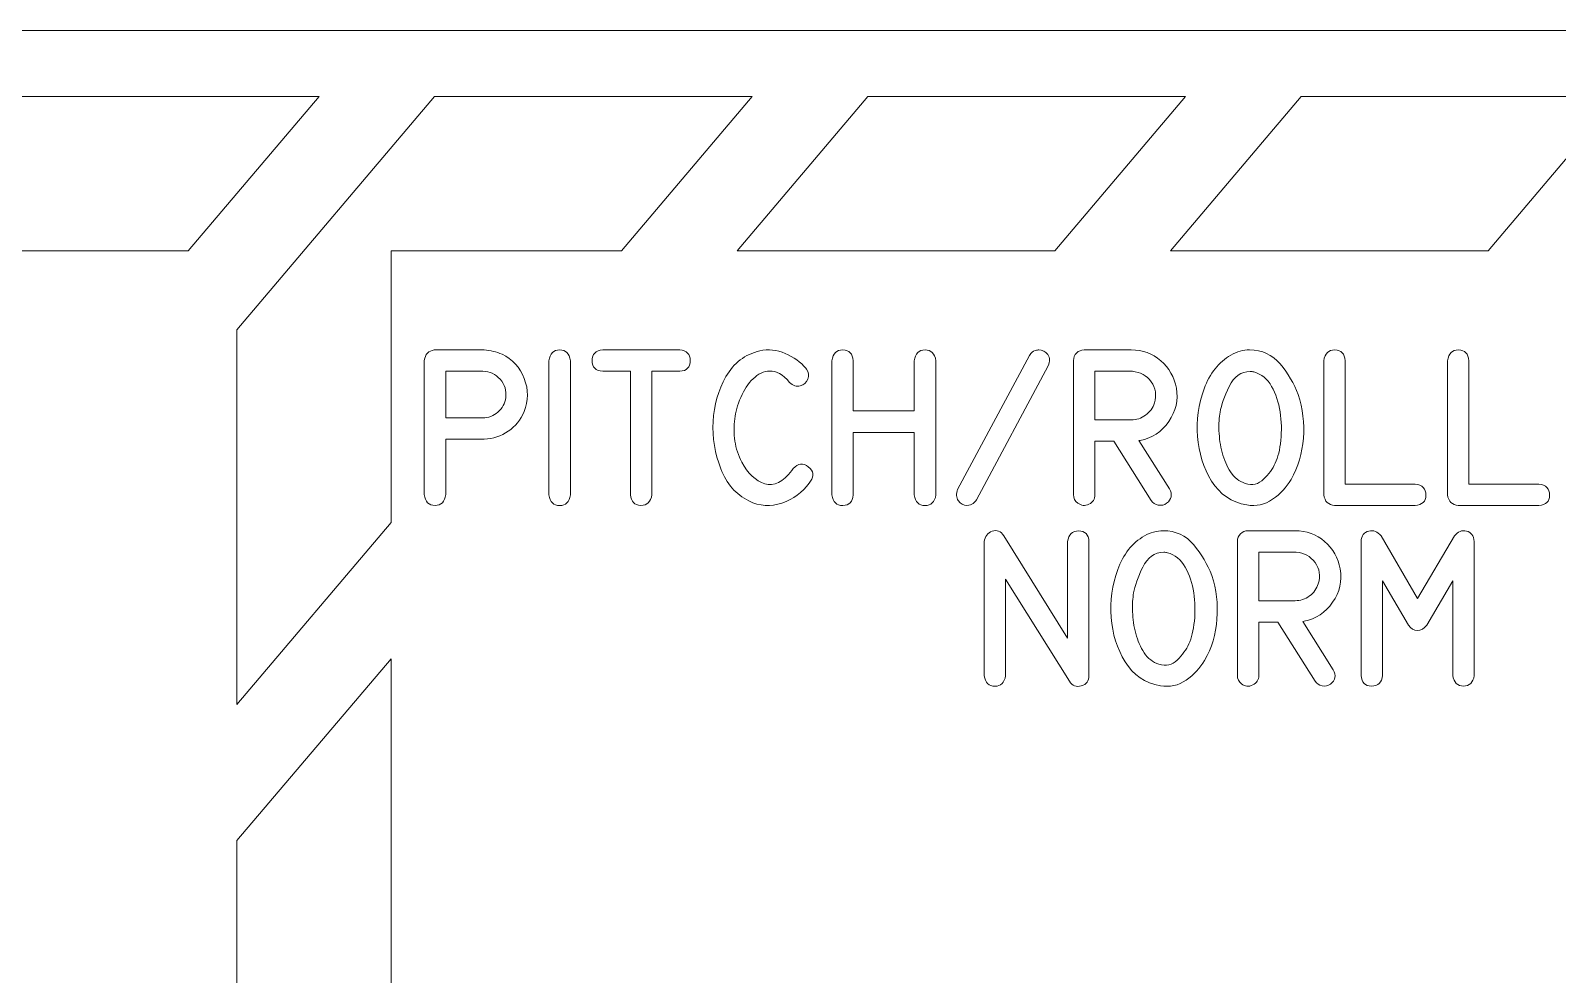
# Model space of a CAD drawing. Header units: millimetres. Extents: x -247 to 282, y -81 to 81.
# Drawn here: x -209.39 to -174.74, y 58.74 to 80.16 of the extents above; entities that cross this region are included whole.
import ezdxf

# ---------------------------------------------------------------- set-up
doc = ezdxf.new("R2010")
doc.units = ezdxf.units.MM
doc.header["$MEASUREMENT"] = 0
for name, color, linetype in [('Engrave', 7, 'Continuous'), ('Indicators', 7, 'Continuous'), ('Markings', 7, 'Continuous')]:
    doc.layers.add(name, color=color, linetype=linetype)

msp = doc.modelspace()

# ---------------------------------------------------------------- linework, layer by layer
at = {"layer": 'Engrave', "color": 240, "lineweight": 9}
for points, knots in [([(-199.132, 72.9144), (-199.132, 72.9144), (-199.0991, 72.9144), (-199.0991, 72.9144), (-199.0991, 72.9144), (-198.9521, 72.9038), (-198.8169, 72.8709), (-198.6929, 72.8144), (-198.6929, 72.8144), (-198.4553, 72.7033), (-198.2872, 72.5199), (-198.1884, 72.2647), (-198.1884, 72.2647), (-198.0896, 72.0101), (-198.0908, 71.7614), (-198.1913, 71.5192), (-198.1913, 71.5192), (-198.2731, 71.3275), (-198.3936, 71.177), (-198.5535, 71.0688), (-198.5535, 71.0688), (-198.7128, 70.9601), (-198.8951, 70.8995), (-199.0991, 70.8871), (-199.0991, 70.8871), (-199.0991, 70.8871), (-199.132, 70.8854), (-199.132, 70.8854), (-199.132, 70.8854), (-199.132, 70.8854), (-199.9693, 70.8854), (-199.9693, 70.8854), (-199.9693, 70.8854), (-199.9693, 70.8854), (-199.9693, 69.6295), (-199.9693, 69.6295), (-199.9693, 69.6295), (-199.9899, 69.4678), (-200.0716, 69.3867), (-200.2139, 69.3867), (-200.2139, 69.3867), (-200.3562, 69.3867), (-200.4373, 69.4678), (-200.4567, 69.6295), (-200.4567, 69.6295), (-200.4567, 69.6295), (-200.4567, 72.6733), (-200.4567, 72.6733), (-200.4567, 72.6733), (-200.4396, 72.8156), (-200.3638, 72.8962), (-200.2292, 72.9144), (-200.2292, 72.9144), (-200.2292, 72.9144), (-200.2139, 72.9144), (-200.2139, 72.9144), (-200.2139, 72.9144), (-200.2139, 72.9144), (-199.132, 72.9144), (-199.132, 72.9144)], [0, 0, 0, 0, 0.0625, 0.0625, 0.0625, 0.0625, 0.125, 0.125, 0.125, 0.125, 0.1875, 0.1875, 0.1875, 0.1875, 0.25, 0.25, 0.25, 0.25, 0.3125, 0.3125, 0.3125, 0.3125, 0.375, 0.375, 0.375, 0.375, 0.4375, 0.4375, 0.4375, 0.4375, 0.5, 0.5, 0.5, 0.5, 0.5625, 0.5625, 0.5625, 0.5625, 0.625, 0.625, 0.625, 0.625, 0.6875, 0.6875, 0.6875, 0.6875, 0.75, 0.75, 0.75, 0.75, 0.8125, 0.8125, 0.8125, 0.8125, 0.875, 0.875, 0.875, 0.875, 1, 1, 1, 1]), ([(-197.1377, 69.6242), (-197.163, 69.4625), (-197.2447, 69.382), (-197.3829, 69.3826), (-197.3829, 69.3826), (-197.5217, 69.3832), (-197.6028, 69.4637), (-197.6269, 69.6242), (-197.6269, 69.6242), (-197.6269, 69.6242), (-197.6269, 72.6698), (-197.6269, 72.6698), (-197.6269, 72.6698), (-197.6028, 72.8315), (-197.5217, 72.9132), (-197.3829, 72.9138), (-197.3829, 72.9138), (-197.2447, 72.9144), (-197.163, 72.8327), (-197.1377, 72.6698), (-197.1377, 72.6698), (-197.1377, 72.6698), (-197.1377, 69.6242), (-197.1377, 69.6242)], [0, 0, 0, 0, 0.1428571, 0.1428571, 0.1428571, 0.1428571, 0.2857143, 0.2857143, 0.2857143, 0.2857143, 0.4285714, 0.4285714, 0.4285714, 0.4285714, 0.5714286, 0.5714286, 0.5714286, 0.5714286, 0.7142857, 0.7142857, 0.7142857, 0.7142857, 1, 1, 1, 1]), ([(-195.7755, 69.6278), (-195.7755, 69.6278), (-195.7755, 72.4288), (-195.7755, 72.4288), (-195.7755, 72.4288), (-195.7755, 72.4288), (-196.4075, 72.4288), (-196.4075, 72.4288), (-196.4075, 72.4288), (-196.5681, 72.4411), (-196.6486, 72.5222), (-196.648, 72.6704), (-196.648, 72.6704), (-196.6474, 72.8192), (-196.5669, 72.9009), (-196.4075, 72.9144), (-196.4075, 72.9144), (-196.4075, 72.9144), (-194.659, 72.9144), (-194.659, 72.9144), (-194.659, 72.9144), (-194.5008, 72.9021), (-194.4209, 72.8203), (-194.4203, 72.6704), (-194.4203, 72.6704), (-194.4197, 72.5211), (-194.4996, 72.4399), (-194.659, 72.4288), (-194.659, 72.4288), (-194.659, 72.4288), (-195.2893, 72.4288), (-195.2893, 72.4288), (-195.2893, 72.4288), (-195.2893, 72.4288), (-195.2893, 69.6278), (-195.2893, 69.6278), (-195.2893, 69.6278), (-195.3157, 69.4649), (-195.4004, 69.3843), (-195.5438, 69.3867), (-195.5438, 69.3867), (-195.6867, 69.3891), (-195.7637, 69.4696), (-195.7755, 69.6278)], [0, 0, 0, 0, 0.0833333, 0.0833333, 0.0833333, 0.0833333, 0.1666667, 0.1666667, 0.1666667, 0.1666667, 0.25, 0.25, 0.25, 0.25, 0.3333333, 0.3333333, 0.3333333, 0.3333333, 0.4166667, 0.4166667, 0.4166667, 0.4166667, 0.5, 0.5, 0.5, 0.5, 0.5833333, 0.5833333, 0.5833333, 0.5833333, 0.6666667, 0.6666667, 0.6666667, 0.6666667, 0.75, 0.75, 0.75, 0.75, 0.8333333, 0.8333333, 0.8333333, 0.8333333, 1, 1, 1, 1]), ([(-191.6881, 69.9382), (-191.6881, 69.9382), (-191.7034, 69.9153), (-191.7034, 69.9153), (-191.7034, 69.9153), (-191.7069, 69.9112), (-191.7098, 69.907), (-191.7122, 69.9035), (-191.7122, 69.9035), (-191.7139, 69.9), (-191.7163, 69.8965), (-191.7186, 69.8929), (-191.7186, 69.8929), (-191.8762, 69.6807), (-192.0826, 69.5296), (-192.3383, 69.439), (-192.3383, 69.439), (-192.5935, 69.3491), (-192.8452, 69.3655), (-193.0933, 69.4884), (-193.0933, 69.4884), (-193.3814, 69.6319), (-193.593, 69.8753), (-193.7283, 70.2186), (-193.7283, 70.2186), (-193.8629, 70.562), (-193.9211, 70.9189), (-193.9023, 71.2893), (-193.9023, 71.2893), (-193.8829, 71.6597), (-193.7853, 71.9995), (-193.6095, 72.31), (-193.6095, 72.31), (-193.4331, 72.6198), (-193.1773, 72.8139), (-192.8416, 72.8921), (-192.8416, 72.8921), (-192.6488, 72.9367), (-192.4565, 72.9179), (-192.2648, 72.8362), (-192.2648, 72.8362), (-192.0732, 72.7539), (-191.9156, 72.6387), (-191.7927, 72.4905), (-191.7927, 72.4905), (-191.7915, 72.4905), (-191.7886, 72.487), (-191.7845, 72.4787), (-191.7845, 72.4787), (-191.7316, 72.4099), (-191.7204, 72.3341), (-191.7516, 72.2524), (-191.7516, 72.2524), (-191.7827, 72.1701), (-191.8392, 72.1189), (-191.9221, 72.0977), (-191.9221, 72.0977), (-192.0103, 72.0748), (-192.092, 72.1013), (-192.1667, 72.1771), (-192.1667, 72.1771), (-192.3207, 72.3564), (-192.4689, 72.4423), (-192.6111, 72.4358), (-192.6111, 72.4358), (-192.7534, 72.4288), (-192.881, 72.37), (-192.9933, 72.26), (-192.9933, 72.26), (-193.1062, 72.1495), (-193.1997, 72.0084), (-193.2744, 71.8361), (-193.2744, 71.8361), (-193.349, 71.6638), (-193.3949, 71.5027), (-193.4119, 71.3522), (-193.4119, 71.3522), (-193.4325, 71.1847), (-193.4307, 71.0159), (-193.4061, 70.8466), (-193.4061, 70.8466), (-193.3814, 70.6773), (-193.3296, 70.5179), (-193.2502, 70.3686), (-193.2502, 70.3686), (-193.1121, 70.1069), (-192.9386, 69.9429), (-192.7293, 69.8771), (-192.7293, 69.8771), (-192.5194, 69.8106), (-192.3148, 69.9112), (-192.1149, 70.1775), (-192.1149, 70.1775), (-192.1055, 70.1887), (-192.0949, 70.204), (-192.082, 70.2222), (-192.082, 70.2222), (-191.9744, 70.3415), (-191.8603, 70.3539), (-191.7404, 70.2592), (-191.7404, 70.2592), (-191.6205, 70.1646), (-191.6028, 70.0576), (-191.6881, 69.9382)], [0, 0, 0, 0, 0.037037, 0.037037, 0.037037, 0.037037, 0.0740741, 0.0740741, 0.0740741, 0.0740741, 0.1111111, 0.1111111, 0.1111111, 0.1111111, 0.1481481, 0.1481481, 0.1481481, 0.1481481, 0.1851852, 0.1851852, 0.1851852, 0.1851852, 0.2222222, 0.2222222, 0.2222222, 0.2222222, 0.2592593, 0.2592593, 0.2592593, 0.2592593, 0.2962963, 0.2962963, 0.2962963, 0.2962963, 0.3333333, 0.3333333, 0.3333333, 0.3333333, 0.3703704, 0.3703704, 0.3703704, 0.3703704, 0.4074074, 0.4074074, 0.4074074, 0.4074074, 0.4444444, 0.4444444, 0.4444444, 0.4444444, 0.4814815, 0.4814815, 0.4814815, 0.4814815, 0.5185185, 0.5185185, 0.5185185, 0.5185185, 0.5555556, 0.5555556, 0.5555556, 0.5555556, 0.5925926, 0.5925926, 0.5925926, 0.5925926, 0.6296296, 0.6296296, 0.6296296, 0.6296296, 0.6666667, 0.6666667, 0.6666667, 0.6666667, 0.7037037, 0.7037037, 0.7037037, 0.7037037, 0.7407407, 0.7407407, 0.7407407, 0.7407407, 0.7777778, 0.7777778, 0.7777778, 0.7777778, 0.8148148, 0.8148148, 0.8148148, 0.8148148, 0.8518519, 0.8518519, 0.8518519, 0.8518519, 0.8888889, 0.8888889, 0.8888889, 0.8888889, 0.9259259, 0.9259259, 0.9259259, 0.9259259, 1, 1, 1, 1]), ([(-191.2071, 69.6242), (-191.2071, 69.6242), (-191.2071, 72.6698), (-191.2071, 72.6698), (-191.2071, 72.6698), (-191.183, 72.835), (-191.0989, 72.9162), (-190.9555, 72.9138), (-190.9555, 72.9138), (-190.812, 72.9109), (-190.7338, 72.8291), (-190.7215, 72.6698), (-190.7215, 72.6698), (-190.7215, 72.6698), (-190.7215, 71.531), (-190.7215, 71.531), (-190.7215, 71.531), (-190.7215, 71.531), (-189.3345, 71.531), (-189.3345, 71.531), (-189.3345, 71.531), (-189.3345, 71.531), (-189.3345, 72.6698), (-189.3345, 72.6698), (-189.3345, 72.6698), (-189.3104, 72.8315), (-189.2292, 72.9132), (-189.0911, 72.9138), (-189.0911, 72.9138), (-188.9529, 72.9144), (-188.8706, 72.8327), (-188.8453, 72.6698), (-188.8453, 72.6698), (-188.8453, 72.6698), (-188.8453, 69.6242), (-188.8453, 69.6242), (-188.8453, 69.6242), (-188.8706, 69.4625), (-188.9529, 69.382), (-189.0911, 69.3826), (-189.0911, 69.3826), (-189.2292, 69.3832), (-189.3104, 69.4637), (-189.3345, 69.6242), (-189.3345, 69.6242), (-189.3345, 69.6242), (-189.3345, 71.0418), (-189.3345, 71.0418), (-189.3345, 71.0418), (-189.3345, 71.0418), (-190.7215, 71.0418), (-190.7215, 71.0418), (-190.7215, 71.0418), (-190.7215, 71.0418), (-190.7215, 69.6242), (-190.7215, 69.6242), (-190.7215, 69.6242), (-190.7338, 69.4661), (-190.812, 69.3855), (-190.9555, 69.3832), (-190.9555, 69.3832), (-191.0989, 69.3808), (-191.183, 69.4614), (-191.2071, 69.6242)], [0, 0, 0, 0, 0.0588235, 0.0588235, 0.0588235, 0.0588235, 0.1176471, 0.1176471, 0.1176471, 0.1176471, 0.1764706, 0.1764706, 0.1764706, 0.1764706, 0.2352941, 0.2352941, 0.2352941, 0.2352941, 0.2941176, 0.2941176, 0.2941176, 0.2941176, 0.3529412, 0.3529412, 0.3529412, 0.3529412, 0.4117647, 0.4117647, 0.4117647, 0.4117647, 0.4705882, 0.4705882, 0.4705882, 0.4705882, 0.5294118, 0.5294118, 0.5294118, 0.5294118, 0.5882353, 0.5882353, 0.5882353, 0.5882353, 0.6470588, 0.6470588, 0.6470588, 0.6470588, 0.7058824, 0.7058824, 0.7058824, 0.7058824, 0.7647059, 0.7647059, 0.7647059, 0.7647059, 0.8235294, 0.8235294, 0.8235294, 0.8235294, 0.8823529, 0.8823529, 0.8823529, 0.8823529, 1, 1, 1, 1]), ([(-186.7187, 72.7886), (-186.684, 72.8509), (-186.6423, 72.8874), (-186.5935, 72.8979), (-186.5935, 72.8979), (-186.5447, 72.9091), (-186.5176, 72.9144), (-186.5117, 72.9144), (-186.5117, 72.9144), (-186.4288, 72.9144), (-186.3606, 72.8785), (-186.3071, 72.8074), (-186.3071, 72.8074), (-186.253, 72.7363), (-186.2501, 72.6528), (-186.2983, 72.5563), (-186.2983, 72.5563), (-186.2983, 72.5563), (-187.924, 69.5108), (-187.924, 69.5108), (-187.924, 69.5108), (-187.9381, 69.4843), (-187.9628, 69.4573), (-187.9981, 69.429), (-187.9981, 69.429), (-188.0339, 69.4008), (-188.081, 69.3867), (-188.1398, 69.3867), (-188.1398, 69.3867), (-188.2221, 69.3867), (-188.2879, 69.4226), (-188.3367, 69.4937), (-188.3367, 69.4937), (-188.3855, 69.5648), (-188.3902, 69.6501), (-188.3514, 69.7501), (-188.3514, 69.7501), (-188.3514, 69.7501), (-186.7187, 72.7886), (-186.7187, 72.7886)], [0, 0, 0, 0, 0.0909091, 0.0909091, 0.0909091, 0.0909091, 0.1818182, 0.1818182, 0.1818182, 0.1818182, 0.2727273, 0.2727273, 0.2727273, 0.2727273, 0.3636364, 0.3636364, 0.3636364, 0.3636364, 0.4545455, 0.4545455, 0.4545455, 0.4545455, 0.5454545, 0.5454545, 0.5454545, 0.5454545, 0.6363636, 0.6363636, 0.6363636, 0.6363636, 0.7272727, 0.7272727, 0.7272727, 0.7272727, 0.8181818, 0.8181818, 0.8181818, 0.8181818, 1, 1, 1, 1]), ([(-183.5455, 69.7606), (-183.472, 69.6307), (-183.4926, 69.5219), (-183.6072, 69.4331), (-183.6072, 69.4331), (-183.6625, 69.3943), (-183.726, 69.3808), (-183.7977, 69.3938), (-183.7977, 69.3938), (-183.8694, 69.4061), (-183.9218, 69.442), (-183.9553, 69.5002), (-183.9553, 69.5002), (-183.9553, 69.5002), (-184.8043, 70.8425), (-184.8043, 70.8425), (-184.8043, 70.8425), (-184.8043, 70.8425), (-185.2353, 70.8425), (-185.2353, 70.8425), (-185.2353, 70.8425), (-185.2353, 70.8425), (-185.2353, 69.6295), (-185.2353, 69.6295), (-185.2353, 69.6295), (-185.2353, 69.5296), (-185.2805, 69.4578), (-185.3711, 69.4132), (-185.3711, 69.4132), (-185.4622, 69.3691), (-185.5469, 69.3773), (-185.6262, 69.4384), (-185.6262, 69.4384), (-185.6892, 69.4855), (-185.7209, 69.549), (-185.7209, 69.6295), (-185.7209, 69.6295), (-185.7209, 69.6295), (-185.7209, 72.6733), (-185.7209, 72.6733), (-185.7209, 72.6733), (-185.7209, 72.7398), (-185.6974, 72.7968), (-185.6509, 72.8438), (-185.6509, 72.8438), (-185.6045, 72.8909), (-185.5475, 72.9144), (-185.4798, 72.9144), (-185.4798, 72.9144), (-185.4798, 72.9144), (-184.4104, 72.9144), (-184.4104, 72.9144), (-184.4104, 72.9144), (-184.1528, 72.9144), (-183.9294, 72.8327), (-183.7401, 72.6692), (-183.7401, 72.6692), (-183.5508, 72.5052), (-183.4326, 72.2976), (-183.3867, 72.046), (-183.3867, 72.046), (-183.3385, 71.7761), (-183.3956, 71.5239), (-183.5584, 71.2893), (-183.5584, 71.2893), (-183.7207, 71.0541), (-183.9365, 70.9118), (-184.2052, 70.8613), (-184.2052, 70.8613), (-184.2052, 70.8613), (-184.2381, 70.856), (-184.2381, 70.856), (-184.2381, 70.856), (-184.2381, 70.856), (-183.5455, 69.7606), (-183.5455, 69.7606)], [0, 0, 0, 0, 0.05, 0.05, 0.05, 0.05, 0.1, 0.1, 0.1, 0.1, 0.15, 0.15, 0.15, 0.15, 0.2, 0.2, 0.2, 0.2, 0.25, 0.25, 0.25, 0.25, 0.3, 0.3, 0.3, 0.3, 0.35, 0.35, 0.35, 0.35, 0.4, 0.4, 0.4, 0.4, 0.45, 0.45, 0.45, 0.45, 0.5, 0.5, 0.5, 0.5, 0.55, 0.55, 0.55, 0.55, 0.6, 0.6, 0.6, 0.6, 0.65, 0.65, 0.65, 0.65, 0.7, 0.7, 0.7, 0.7, 0.75, 0.75, 0.75, 0.75, 0.8, 0.8, 0.8, 0.8, 0.85, 0.85, 0.85, 0.85, 0.9, 0.9, 0.9, 0.9, 1, 1, 1, 1]), ([(-180.6222, 71.8996), (-180.5169, 71.5815), (-180.4769, 71.2517), (-180.5028, 70.9095), (-180.5028, 70.9095), (-180.5287, 70.5673), (-180.6227, 70.2551), (-180.7844, 69.9723), (-180.7844, 69.9723), (-180.8867, 69.7965), (-181.0261, 69.6472), (-181.2031, 69.5243), (-181.2031, 69.5243), (-181.38, 69.4014), (-181.5752, 69.3585), (-181.7887, 69.3955), (-181.7887, 69.3955), (-182.1367, 69.4561), (-182.4031, 69.6378), (-182.5877, 69.9394), (-182.5877, 69.9394), (-182.7729, 70.2416), (-182.8787, 70.5779), (-182.9058, 70.9483), (-182.9058, 70.9483), (-182.9328, 71.3187), (-182.8828, 71.6791), (-182.7558, 72.0307), (-182.7558, 72.0307), (-182.6288, 72.3823), (-182.4266, 72.6375), (-182.1485, 72.7974), (-182.1485, 72.7974), (-182.0132, 72.8756), (-181.871, 72.9144), (-181.7234, 72.9144), (-181.7234, 72.9144), (-181.4406, 72.9144), (-181.2101, 72.808), (-181.0308, 72.5951), (-181.0308, 72.5951), (-180.8515, 72.3817), (-180.7156, 72.1501), (-180.6222, 71.8996)], [0, 0, 0, 0, 0.0833333, 0.0833333, 0.0833333, 0.0833333, 0.1666667, 0.1666667, 0.1666667, 0.1666667, 0.25, 0.25, 0.25, 0.25, 0.3333333, 0.3333333, 0.3333333, 0.3333333, 0.4166667, 0.4166667, 0.4166667, 0.4166667, 0.5, 0.5, 0.5, 0.5, 0.5833333, 0.5833333, 0.5833333, 0.5833333, 0.6666667, 0.6666667, 0.6666667, 0.6666667, 0.75, 0.75, 0.75, 0.75, 0.8333333, 0.8333333, 0.8333333, 0.8333333, 1, 1, 1, 1]), ([(-179.7955, 69.3849), (-179.9366, 69.3943), (-180.0183, 69.4737), (-180.0401, 69.6242), (-180.0401, 69.6242), (-180.0401, 69.6242), (-180.0401, 72.6698), (-180.0401, 72.6698), (-180.0401, 72.6698), (-180.016, 72.835), (-179.9319, 72.9162), (-179.7885, 72.9138), (-179.7885, 72.9138), (-179.645, 72.9109), (-179.5668, 72.8291), (-179.5545, 72.6698), (-179.5545, 72.6698), (-179.5545, 72.6698), (-179.5545, 69.8659), (-179.5545, 69.8659), (-179.5545, 69.8659), (-179.5545, 69.8659), (-177.9646, 69.8671), (-177.9646, 69.8671), (-177.9646, 69.8671), (-177.8012, 69.8488), (-177.7206, 69.7665), (-177.7224, 69.6201), (-177.7224, 69.6201), (-177.7242, 69.4737), (-177.8053, 69.3955), (-177.9664, 69.3849), (-177.9664, 69.3849), (-177.9664, 69.3849), (-179.7955, 69.3849), (-179.7955, 69.3849)], [0, 0, 0, 0, 0.1, 0.1, 0.1, 0.1, 0.2, 0.2, 0.2, 0.2, 0.3, 0.3, 0.3, 0.3, 0.4, 0.4, 0.4, 0.4, 0.5, 0.5, 0.5, 0.5, 0.6, 0.6, 0.6, 0.6, 0.7, 0.7, 0.7, 0.7, 0.8, 0.8, 0.8, 0.8, 1, 1, 1, 1]), ([(-176.988, 69.3849), (-177.1291, 69.3943), (-177.2108, 69.4737), (-177.2326, 69.6242), (-177.2326, 69.6242), (-177.2326, 69.6242), (-177.2326, 72.6698), (-177.2326, 72.6698), (-177.2326, 72.6698), (-177.2085, 72.835), (-177.1244, 72.9162), (-176.981, 72.9138), (-176.981, 72.9138), (-176.8375, 72.9109), (-176.7593, 72.8291), (-176.747, 72.6698), (-176.747, 72.6698), (-176.747, 72.6698), (-176.747, 69.8659), (-176.747, 69.8659), (-176.747, 69.8659), (-176.747, 69.8659), (-175.1571, 69.8671), (-175.1571, 69.8671), (-175.1571, 69.8671), (-174.9937, 69.8488), (-174.9131, 69.7665), (-174.9149, 69.6201), (-174.9149, 69.6201), (-174.9167, 69.4737), (-174.9978, 69.3955), (-175.1589, 69.3849), (-175.1589, 69.3849), (-175.1589, 69.3849), (-176.988, 69.3849), (-176.988, 69.3849)], [0, 0, 0, 0, 0.1, 0.1, 0.1, 0.1, 0.2, 0.2, 0.2, 0.2, 0.3, 0.3, 0.3, 0.3, 0.4, 0.4, 0.4, 0.4, 0.5, 0.5, 0.5, 0.5, 0.6, 0.6, 0.6, 0.6, 0.7, 0.7, 0.7, 0.7, 0.8, 0.8, 0.8, 0.8, 1, 1, 1, 1]), ([(-199.132, 72.4288), (-199.132, 72.4288), (-199.9693, 72.4288), (-199.9693, 72.4288), (-199.9693, 72.4288), (-199.9693, 72.4288), (-199.9693, 71.3728), (-199.9693, 71.3728), (-199.9693, 71.3728), (-199.9693, 71.3728), (-199.132, 71.3728), (-199.132, 71.3728), (-199.132, 71.3728), (-199.0009, 71.3728), (-198.8857, 71.4163), (-198.7852, 71.5039), (-198.7852, 71.5039), (-198.6846, 71.5909), (-198.6258, 71.7003), (-198.6082, 71.8308), (-198.6082, 71.8308), (-198.5876, 71.9896), (-198.6305, 72.1289), (-198.7358, 72.2488), (-198.7358, 72.2488), (-198.8416, 72.3688), (-198.9739, 72.4288), (-199.132, 72.4288)], [0, 0, 0, 0, 0.125, 0.125, 0.125, 0.125, 0.25, 0.25, 0.25, 0.25, 0.375, 0.375, 0.375, 0.375, 0.5, 0.5, 0.5, 0.5, 0.625, 0.625, 0.625, 0.625, 0.75, 0.75, 0.75, 0.75, 1, 1, 1, 1]), ([(-184.4104, 71.3263), (-184.2928, 71.3263), (-184.1846, 71.3616), (-184.0852, 71.4334), (-184.0852, 71.4334), (-183.9859, 71.5045), (-183.9194, 71.5974), (-183.8847, 71.712), (-183.8847, 71.712), (-183.8306, 71.889), (-183.8553, 72.0489), (-183.9588, 72.1918), (-183.9588, 72.1918), (-184.0623, 72.3347), (-184.2046, 72.4135), (-184.3857, 72.4288), (-184.3857, 72.4288), (-184.3857, 72.4288), (-185.2353, 72.4288), (-185.2353, 72.4288), (-185.2353, 72.4288), (-185.2353, 72.4288), (-185.2353, 71.3263), (-185.2353, 71.3263), (-185.2353, 71.3263), (-185.2353, 71.3263), (-184.4104, 71.3263), (-184.4104, 71.3263)], [0, 0, 0, 0, 0.125, 0.125, 0.125, 0.125, 0.25, 0.25, 0.25, 0.25, 0.375, 0.375, 0.375, 0.375, 0.5, 0.5, 0.5, 0.5, 0.625, 0.625, 0.625, 0.625, 0.75, 0.75, 0.75, 0.75, 1, 1, 1, 1]), ([(-181.7093, 72.4252), (-181.9204, 72.4252), (-182.0803, 72.3118), (-182.189, 72.0842), (-182.189, 72.0842), (-182.2978, 71.8567), (-182.366, 71.6627), (-182.3948, 71.5021), (-182.3948, 71.5021), (-182.4166, 71.3846), (-182.4248, 71.2429), (-182.4189, 71.0765), (-182.4189, 71.0765), (-182.4131, 70.9101), (-182.3889, 70.7455), (-182.3466, 70.5832), (-182.3466, 70.5832), (-182.3043, 70.4203), (-182.2402, 70.2739), (-182.1555, 70.144), (-182.1555, 70.144), (-182.0703, 70.0135), (-181.9592, 69.927), (-181.8216, 69.8847), (-181.8216, 69.8847), (-181.6605, 69.8341), (-181.5217, 69.8659), (-181.4053, 69.9799), (-181.4053, 69.9799), (-181.2889, 70.0946), (-181.2007, 70.2157), (-181.1407, 70.3445), (-181.1407, 70.3445), (-181.0802, 70.4768), (-181.0384, 70.6496), (-181.0161, 70.8648), (-181.0161, 70.8648), (-180.9937, 71.0794), (-180.999, 71.294), (-181.0314, 71.508), (-181.0314, 71.508), (-181.0643, 71.722), (-181.1284, 71.9149), (-181.2236, 72.0866), (-181.2236, 72.0866), (-181.3189, 72.2582), (-181.4547, 72.3676), (-181.6299, 72.4146), (-181.6299, 72.4146), (-181.6528, 72.4217), (-181.6793, 72.4252), (-181.7093, 72.4252)], [0, 0, 0, 0, 0.0714286, 0.0714286, 0.0714286, 0.0714286, 0.1428571, 0.1428571, 0.1428571, 0.1428571, 0.2142857, 0.2142857, 0.2142857, 0.2142857, 0.2857143, 0.2857143, 0.2857143, 0.2857143, 0.3571429, 0.3571429, 0.3571429, 0.3571429, 0.4285714, 0.4285714, 0.4285714, 0.4285714, 0.5, 0.5, 0.5, 0.5, 0.5714286, 0.5714286, 0.5714286, 0.5714286, 0.6428571, 0.6428571, 0.6428571, 0.6428571, 0.7142857, 0.7142857, 0.7142857, 0.7142857, 0.7857143, 0.7857143, 0.7857143, 0.7857143, 0.8571429, 0.8571429, 0.8571429, 0.8571429, 1, 1, 1, 1]), ([(-185.3696, 65.5209), (-185.3696, 65.4004), (-185.4278, 65.324), (-185.5442, 65.291), (-185.5442, 65.291), (-185.6612, 65.2587), (-185.7511, 65.2928), (-185.8158, 65.3939), (-185.8158, 65.3939), (-185.8158, 65.3939), (-187.2628, 67.714), (-187.2628, 67.714), (-187.2628, 67.714), (-187.2628, 67.714), (-187.2628, 65.5209), (-187.2628, 65.5209), (-187.2628, 65.5209), (-187.288, 65.3604), (-187.3692, 65.2799), (-187.5062, 65.2799), (-187.5062, 65.2799), (-187.6437, 65.2799), (-187.7243, 65.3604), (-187.7484, 65.5209), (-187.7484, 65.5209), (-187.7484, 65.5209), (-187.7484, 68.563), (-187.7484, 68.563), (-187.7484, 68.563), (-187.7313, 68.6823), (-187.6702, 68.7611), (-187.565, 68.7993), (-187.565, 68.7993), (-187.4597, 68.837), (-187.3721, 68.8011), (-187.3021, 68.6923), (-187.3021, 68.6923), (-187.3021, 68.6923), (-185.8552, 66.3688), (-185.8552, 66.3688), (-185.8552, 66.3688), (-185.8552, 66.3688), (-185.8552, 68.563), (-185.8552, 68.563), (-185.8552, 68.563), (-185.8334, 68.727), (-185.75, 68.8087), (-185.6047, 68.807), (-185.6047, 68.807), (-185.4595, 68.8052), (-185.3813, 68.7241), (-185.3696, 68.563), (-185.3696, 68.563), (-185.3696, 68.563), (-185.3696, 65.5209), (-185.3696, 65.5209)], [0, 0, 0, 0, 0.0666667, 0.0666667, 0.0666667, 0.0666667, 0.1333333, 0.1333333, 0.1333333, 0.1333333, 0.2, 0.2, 0.2, 0.2, 0.2666667, 0.2666667, 0.2666667, 0.2666667, 0.3333333, 0.3333333, 0.3333333, 0.3333333, 0.4, 0.4, 0.4, 0.4, 0.4666667, 0.4666667, 0.4666667, 0.4666667, 0.5333333, 0.5333333, 0.5333333, 0.5333333, 0.6, 0.6, 0.6, 0.6, 0.6666667, 0.6666667, 0.6666667, 0.6666667, 0.7333333, 0.7333333, 0.7333333, 0.7333333, 0.8, 0.8, 0.8, 0.8, 0.8666667, 0.8666667, 0.8666667, 0.8666667, 1, 1, 1, 1]), ([(-182.5839, 67.7963), (-182.4786, 67.4782), (-182.4386, 67.1484), (-182.4645, 66.8062), (-182.4645, 66.8062), (-182.4904, 66.464), (-182.5844, 66.1518), (-182.7461, 65.869), (-182.7461, 65.869), (-182.8484, 65.6932), (-182.9878, 65.5439), (-183.1648, 65.421), (-183.1648, 65.421), (-183.3417, 65.2981), (-183.5369, 65.2552), (-183.7504, 65.2922), (-183.7504, 65.2922), (-184.0984, 65.3528), (-184.3648, 65.5345), (-184.5494, 65.8361), (-184.5494, 65.8361), (-184.7346, 66.1383), (-184.8404, 66.4746), (-184.8675, 66.845), (-184.8675, 66.845), (-184.8945, 67.2154), (-184.8445, 67.5758), (-184.7175, 67.9274), (-184.7175, 67.9274), (-184.5905, 68.279), (-184.3883, 68.5342), (-184.1102, 68.6941), (-184.1102, 68.6941), (-183.9749, 68.7723), (-183.8327, 68.8111), (-183.6851, 68.8111), (-183.6851, 68.8111), (-183.4023, 68.8111), (-183.1718, 68.7047), (-182.9925, 68.4918), (-182.9925, 68.4918), (-182.8132, 68.2784), (-182.6773, 68.0468), (-182.5839, 67.7963)], [0, 0, 0, 0, 0.0833333, 0.0833333, 0.0833333, 0.0833333, 0.1666667, 0.1666667, 0.1666667, 0.1666667, 0.25, 0.25, 0.25, 0.25, 0.3333333, 0.3333333, 0.3333333, 0.3333333, 0.4166667, 0.4166667, 0.4166667, 0.4166667, 0.5, 0.5, 0.5, 0.5, 0.5833333, 0.5833333, 0.5833333, 0.5833333, 0.6666667, 0.6666667, 0.6666667, 0.6666667, 0.75, 0.75, 0.75, 0.75, 0.8333333, 0.8333333, 0.8333333, 0.8333333, 1, 1, 1, 1]), ([(-179.8264, 65.6573), (-179.7529, 65.5274), (-179.7735, 65.4186), (-179.8881, 65.3298), (-179.8881, 65.3298), (-179.9434, 65.291), (-180.0069, 65.2775), (-180.0786, 65.2905), (-180.0786, 65.2905), (-180.1503, 65.3028), (-180.2027, 65.3387), (-180.2362, 65.3969), (-180.2362, 65.3969), (-180.2362, 65.3969), (-181.0852, 66.7392), (-181.0852, 66.7392), (-181.0852, 66.7392), (-181.0852, 66.7392), (-181.5162, 66.7392), (-181.5162, 66.7392), (-181.5162, 66.7392), (-181.5162, 66.7392), (-181.5162, 65.5262), (-181.5162, 65.5262), (-181.5162, 65.5262), (-181.5162, 65.4263), (-181.5614, 65.3545), (-181.652, 65.3099), (-181.652, 65.3099), (-181.7431, 65.2658), (-181.8278, 65.274), (-181.9071, 65.3351), (-181.9071, 65.3351), (-181.9701, 65.3822), (-182.0018, 65.4457), (-182.0018, 65.5262), (-182.0018, 65.5262), (-182.0018, 65.5262), (-182.0018, 68.57), (-182.0018, 68.57), (-182.0018, 68.57), (-182.0018, 68.6365), (-181.9783, 68.6935), (-181.9318, 68.7405), (-181.9318, 68.7405), (-181.8854, 68.7876), (-181.8284, 68.8111), (-181.7607, 68.8111), (-181.7607, 68.8111), (-181.7607, 68.8111), (-180.6913, 68.8111), (-180.6913, 68.8111), (-180.6913, 68.8111), (-180.4337, 68.8111), (-180.2103, 68.7294), (-180.021, 68.5659), (-180.021, 68.5659), (-179.8317, 68.4019), (-179.7135, 68.1943), (-179.6676, 67.9427), (-179.6676, 67.9427), (-179.6194, 67.6728), (-179.6765, 67.4206), (-179.8393, 67.186), (-179.8393, 67.186), (-180.0016, 66.9508), (-180.2174, 66.8085), (-180.4861, 66.758), (-180.4861, 66.758), (-180.4861, 66.758), (-180.519, 66.7527), (-180.519, 66.7527), (-180.519, 66.7527), (-180.519, 66.7527), (-179.8264, 65.6573), (-179.8264, 65.6573)], [0, 0, 0, 0, 0.05, 0.05, 0.05, 0.05, 0.1, 0.1, 0.1, 0.1, 0.15, 0.15, 0.15, 0.15, 0.2, 0.2, 0.2, 0.2, 0.25, 0.25, 0.25, 0.25, 0.3, 0.3, 0.3, 0.3, 0.35, 0.35, 0.35, 0.35, 0.4, 0.4, 0.4, 0.4, 0.45, 0.45, 0.45, 0.45, 0.5, 0.5, 0.5, 0.5, 0.55, 0.55, 0.55, 0.55, 0.6, 0.6, 0.6, 0.6, 0.65, 0.65, 0.65, 0.65, 0.7, 0.7, 0.7, 0.7, 0.75, 0.75, 0.75, 0.75, 0.8, 0.8, 0.8, 0.8, 0.85, 0.85, 0.85, 0.85, 0.9, 0.9, 0.9, 0.9, 1, 1, 1, 1]), ([(-176.6261, 65.5245), (-176.6514, 65.3639), (-176.7326, 65.2834), (-176.8695, 65.284), (-176.8695, 65.284), (-177.0071, 65.2846), (-177.0877, 65.3651), (-177.1118, 65.5245), (-177.1118, 65.5245), (-177.1118, 65.5245), (-177.1118, 67.6758), (-177.1118, 67.6758), (-177.1118, 67.6758), (-177.1118, 67.6758), (-177.7027, 66.6651), (-177.7027, 66.6651), (-177.7027, 66.6651), (-177.7656, 66.5892), (-177.8361, 66.5493), (-177.9137, 66.5457), (-177.9137, 66.5457), (-177.9914, 66.5428), (-178.0601, 66.5822), (-178.1213, 66.6651), (-178.1213, 66.6651), (-178.1213, 66.6651), (-178.7087, 67.6711), (-178.7087, 67.6711), (-178.7087, 67.6711), (-178.7087, 67.6711), (-178.7069, 65.5245), (-178.7069, 65.5245), (-178.7069, 65.5245), (-178.7251, 65.3651), (-178.808, 65.2852), (-178.9556, 65.2858), (-178.9556, 65.2858), (-179.1032, 65.2863), (-179.1825, 65.3663), (-179.1943, 65.5245), (-179.1943, 65.5245), (-179.1943, 65.5245), (-179.1943, 68.5665), (-179.1943, 68.5665), (-179.1943, 68.5665), (-179.1849, 68.6988), (-179.1273, 68.7776), (-179.0203, 68.8035), (-179.0203, 68.8035), (-178.9133, 68.8293), (-178.8204, 68.7929), (-178.741, 68.6941), (-178.741, 68.6941), (-178.741, 68.6941), (-177.9126, 67.2695), (-177.9126, 67.2695), (-177.9126, 67.2695), (-177.9126, 67.2695), (-177.0753, 68.6941), (-177.0753, 68.6941), (-177.0753, 68.6941), (-176.9965, 68.7929), (-176.9042, 68.8287), (-176.799, 68.8023), (-176.799, 68.8023), (-176.6943, 68.7758), (-176.6361, 68.6976), (-176.6261, 68.5665), (-176.6261, 68.5665), (-176.6261, 68.5665), (-176.6261, 65.5245), (-176.6261, 65.5245)], [0, 0, 0, 0, 0.0526316, 0.0526316, 0.0526316, 0.0526316, 0.1052632, 0.1052632, 0.1052632, 0.1052632, 0.1578947, 0.1578947, 0.1578947, 0.1578947, 0.2105263, 0.2105263, 0.2105263, 0.2105263, 0.2631579, 0.2631579, 0.2631579, 0.2631579, 0.3157895, 0.3157895, 0.3157895, 0.3157895, 0.3684211, 0.3684211, 0.3684211, 0.3684211, 0.4210526, 0.4210526, 0.4210526, 0.4210526, 0.4736842, 0.4736842, 0.4736842, 0.4736842, 0.5263158, 0.5263158, 0.5263158, 0.5263158, 0.5789474, 0.5789474, 0.5789474, 0.5789474, 0.6315789, 0.6315789, 0.6315789, 0.6315789, 0.6842105, 0.6842105, 0.6842105, 0.6842105, 0.7368421, 0.7368421, 0.7368421, 0.7368421, 0.7894737, 0.7894737, 0.7894737, 0.7894737, 0.8421053, 0.8421053, 0.8421053, 0.8421053, 0.8947368, 0.8947368, 0.8947368, 0.8947368, 1, 1, 1, 1]), ([(-183.671, 68.3219), (-183.8821, 68.3219), (-184.042, 68.2085), (-184.1507, 67.9809), (-184.1507, 67.9809), (-184.2595, 67.7534), (-184.3277, 67.5594), (-184.3565, 67.3988), (-184.3565, 67.3988), (-184.3783, 67.2813), (-184.3865, 67.1396), (-184.3806, 66.9732), (-184.3806, 66.9732), (-184.3748, 66.8068), (-184.3506, 66.6422), (-184.3083, 66.4799), (-184.3083, 66.4799), (-184.266, 66.317), (-184.2019, 66.1706), (-184.1172, 66.0407), (-184.1172, 66.0407), (-184.032, 65.9102), (-183.9209, 65.8237), (-183.7833, 65.7814), (-183.7833, 65.7814), (-183.6222, 65.7308), (-183.4834, 65.7626), (-183.367, 65.8766), (-183.367, 65.8766), (-183.2506, 65.9913), (-183.1624, 66.1124), (-183.1024, 66.2412), (-183.1024, 66.2412), (-183.0419, 66.3735), (-183.0001, 66.5463), (-182.9778, 66.7615), (-182.9778, 66.7615), (-182.9554, 66.9761), (-182.9607, 67.1907), (-182.9931, 67.4047), (-182.9931, 67.4047), (-183.026, 67.6187), (-183.0901, 67.8116), (-183.1853, 67.9833), (-183.1853, 67.9833), (-183.2806, 68.1549), (-183.4164, 68.2643), (-183.5916, 68.3113), (-183.5916, 68.3113), (-183.6145, 68.3184), (-183.641, 68.3219), (-183.671, 68.3219)], [0, 0, 0, 0, 0.0714286, 0.0714286, 0.0714286, 0.0714286, 0.1428571, 0.1428571, 0.1428571, 0.1428571, 0.2142857, 0.2142857, 0.2142857, 0.2142857, 0.2857143, 0.2857143, 0.2857143, 0.2857143, 0.3571429, 0.3571429, 0.3571429, 0.3571429, 0.4285714, 0.4285714, 0.4285714, 0.4285714, 0.5, 0.5, 0.5, 0.5, 0.5714286, 0.5714286, 0.5714286, 0.5714286, 0.6428571, 0.6428571, 0.6428571, 0.6428571, 0.7142857, 0.7142857, 0.7142857, 0.7142857, 0.7857143, 0.7857143, 0.7857143, 0.7857143, 0.8571429, 0.8571429, 0.8571429, 0.8571429, 1, 1, 1, 1]), ([(-180.6913, 67.223), (-180.5737, 67.223), (-180.4655, 67.2583), (-180.3661, 67.3301), (-180.3661, 67.3301), (-180.2668, 67.4012), (-180.2003, 67.4941), (-180.1656, 67.6087), (-180.1656, 67.6087), (-180.1115, 67.7857), (-180.1362, 67.9456), (-180.2397, 68.0885), (-180.2397, 68.0885), (-180.3432, 68.2314), (-180.4855, 68.3102), (-180.6666, 68.3255), (-180.6666, 68.3255), (-180.6666, 68.3255), (-181.5162, 68.3255), (-181.5162, 68.3255), (-181.5162, 68.3255), (-181.5162, 68.3255), (-181.5162, 67.223), (-181.5162, 67.223), (-181.5162, 67.223), (-181.5162, 67.223), (-180.6913, 67.223), (-180.6913, 67.223)], [0, 0, 0, 0, 0.125, 0.125, 0.125, 0.125, 0.25, 0.25, 0.25, 0.25, 0.375, 0.375, 0.375, 0.375, 0.5, 0.5, 0.5, 0.5, 0.625, 0.625, 0.625, 0.625, 0.75, 0.75, 0.75, 0.75, 1, 1, 1, 1])]:
    msp.add_open_spline(points, degree=3, knots=knots, dxfattribs=at)
at = {"layer": 'Indicators', "color": 250, "lineweight": 9}
msp.add_open_spline([(-245.5546, -60.675), (-245.9526, -60.6748), (-246.3343, -60.5164), (-246.6156, -60.2347), (-246.6156, -60.2347), (-246.8969, -59.9531), (-247.0548, -59.5731), (-247.0546, -59.175), (-247.0546, -59.175), (-247.0546, -59.175), (-247.0546, 59.175), (-247.0546, 59.175), (-247.0546, 59.175), (-247.0543, 59.5731), (-246.8959, 59.9547), (-246.6143, 60.236), (-246.6143, 60.236), (-246.3326, 60.5173), (-245.9526, 60.6752), (-245.5546, 60.675), (-245.5546, 60.675), (-245.5546, 60.675), (-243.0921, 60.675), (-243.0921, 60.675), (-243.0921, 60.675), (-240.9485, 60.675), (-238.9677, 61.8186), (-237.8959, 63.675), (-237.8959, 63.675), (-236.8241, 65.5314), (-236.8241, 67.8186), (-237.8959, 69.675), (-237.8959, 69.675), (-238.9677, 71.5314), (-240.9485, 72.675), (-243.0921, 72.675), (-243.0921, 72.675), (-243.0921, 72.675), (-245.5546, 72.675), (-245.5546, 72.675), (-245.5546, 72.675), (-245.9526, 72.6752), (-246.3343, 72.8336), (-246.6156, 73.1153), (-246.6156, 73.1153), (-246.8969, 73.3969), (-247.0548, 73.7769), (-247.0546, 74.175), (-247.0546, 74.175), (-247.0546, 74.175), (-247.0546, 78.6625), (-247.0546, 78.6625), (-247.0546, 78.6625), (-247.0543, 79.0606), (-246.8959, 79.4422), (-246.6143, 79.7235), (-246.6143, 79.7235), (-246.3326, 80.0048), (-245.9526, 80.1627), (-245.5546, 80.1625), (-245.5546, 80.1625), (-245.5546, 80.1625), (-104.1046, 80.1625), (-104.1046, 80.1625), (-104.1046, 80.1625), (-103.7065, 80.1622), (-103.3248, 80.0038), (-103.0435, 79.7222), (-103.0435, 79.7222), (-102.7622, 79.4405), (-102.6043, 79.0606), (-102.6046, 78.6625), (-102.6046, 78.6625), (-102.6046, 78.6625), (-102.6046, 74.175), (-102.6046, 74.175), (-102.6046, 74.175), (-102.6048, 73.7769), (-102.7632, 73.3952), (-103.0449, 73.1139), (-103.0449, 73.1139), (-103.3265, 72.8326), (-103.7065, 72.6747), (-104.1046, 72.675), (-104.1046, 72.675), (-104.1046, 72.675), (-106.5671, 72.675), (-106.5671, 72.675), (-106.5671, 72.675), (-108.7107, 72.675), (-110.6914, 71.5314), (-111.7632, 69.675), (-111.7632, 69.675), (-112.835, 67.8186), (-112.835, 65.5314), (-111.7632, 63.675), (-111.7632, 63.675), (-110.6914, 61.8186), (-108.7107, 60.675), (-106.5671, 60.675), (-106.5671, 60.675), (-106.5671, 60.675), (-104.1046, 60.675), (-104.1046, 60.675), (-104.1046, 60.675), (-103.7065, 60.6747), (-103.3248, 60.5163), (-103.0435, 60.2347), (-103.0435, 60.2347), (-102.7622, 59.953), (-102.6043, 59.5731), (-102.6046, 59.175), (-102.6046, 59.175), (-102.6046, 59.175), (-102.6046, -59.175), (-102.6046, -59.175), (-102.6046, -59.175), (-102.6048, -59.5731), (-102.7632, -59.9548), (-103.0449, -60.2361), (-103.0449, -60.2361), (-103.3265, -60.5174), (-103.7065, -60.6753), (-104.1046, -60.675), (-104.1046, -60.675), (-104.1046, -60.675), (-106.5671, -60.675), (-106.5671, -60.675), (-106.5671, -60.675), (-108.7107, -60.675), (-110.6914, -61.8186), (-111.7632, -63.675), (-111.7632, -63.675), (-112.835, -65.5314), (-112.835, -67.8186), (-111.7632, -69.675), (-111.7632, -69.675), (-110.6914, -71.5314), (-108.7107, -72.675), (-106.5671, -72.675), (-106.5671, -72.675), (-106.5671, -72.675), (-104.1046, -72.675), (-104.1046, -72.675), (-104.1046, -72.675), (-103.7065, -72.6753), (-103.3248, -72.8337), (-103.0435, -73.1153), (-103.0435, -73.1153), (-102.7622, -73.397), (-102.6043, -73.7769), (-102.6046, -74.175), (-102.6046, -74.175), (-102.6046, -74.175), (-102.6046, -78.6625), (-102.6046, -78.6625), (-102.6046, -78.6625), (-102.6048, -79.0606), (-102.7632, -79.4423), (-103.0449, -79.7236), (-103.0449, -79.7236), (-103.3265, -80.0049), (-103.7065, -80.1628), (-104.1046, -80.1625), (-104.1046, -80.1625), (-104.1046, -80.1625), (-245.5546, -80.1625), (-245.5546, -80.1625), (-245.5546, -80.1625), (-245.9526, -80.1623), (-246.3343, -80.0039), (-246.6156, -79.7222), (-246.6156, -79.7222), (-246.8969, -79.4406), (-247.0548, -79.0606), (-247.0546, -78.6625), (-247.0546, -78.6625), (-247.0546, -78.6625), (-247.0546, -74.175), (-247.0546, -74.175), (-247.0546, -74.175), (-247.0543, -73.7769), (-246.8959, -73.3953), (-246.6143, -73.114), (-246.6143, -73.114), (-246.3326, -72.8327), (-245.9526, -72.6748), (-245.5546, -72.675), (-245.5546, -72.675), (-245.5546, -72.675), (-243.0921, -72.675), (-243.0921, -72.675), (-243.0921, -72.675), (-240.9485, -72.675), (-238.9677, -71.5314), (-237.8959, -69.675), (-237.8959, -69.675), (-236.8241, -67.8186), (-236.8241, -65.5314), (-237.8959, -63.675), (-237.8959, -63.675), (-238.9677, -61.8186), (-240.9485, -60.675), (-243.0921, -60.675), (-243.0921, -60.675), (-243.0921, -60.675), (-245.5546, -60.675), (-245.5546, -60.675)], degree=3, knots=[0, 0, 0, 0, 0.0188679, 0.0188679, 0.0188679, 0.0188679, 0.0377358, 0.0377358, 0.0377358, 0.0377358, 0.0566038, 0.0566038, 0.0566038, 0.0566038, 0.0754717, 0.0754717, 0.0754717, 0.0754717, 0.0943396, 0.0943396, 0.0943396, 0.0943396, 0.1132075, 0.1132075, 0.1132075, 0.1132075, 0.1320755, 0.1320755, 0.1320755, 0.1320755, 0.1509434, 0.1509434, 0.1509434, 0.1509434, 0.1698113, 0.1698113, 0.1698113, 0.1698113, 0.1886792, 0.1886792, 0.1886792, 0.1886792, 0.2075472, 0.2075472, 0.2075472, 0.2075472, 0.2264151, 0.2264151, 0.2264151, 0.2264151, 0.245283, 0.245283, 0.245283, 0.245283, 0.2641509, 0.2641509, 0.2641509, 0.2641509, 0.2830189, 0.2830189, 0.2830189, 0.2830189, 0.3018868, 0.3018868, 0.3018868, 0.3018868, 0.3207547, 0.3207547, 0.3207547, 0.3207547, 0.3396226, 0.3396226, 0.3396226, 0.3396226, 0.3584906, 0.3584906, 0.3584906, 0.3584906, 0.3773585, 0.3773585, 0.3773585, 0.3773585, 0.3962264, 0.3962264, 0.3962264, 0.3962264, 0.4150943, 0.4150943, 0.4150943, 0.4150943, 0.4339623, 0.4339623, 0.4339623, 0.4339623, 0.4528302, 0.4528302, 0.4528302, 0.4528302, 0.4716981, 0.4716981, 0.4716981, 0.4716981, 0.490566, 0.490566, 0.490566, 0.490566, 0.509434, 0.509434, 0.509434, 0.509434, 0.5283019, 0.5283019, 0.5283019, 0.5283019, 0.5471698, 0.5471698, 0.5471698, 0.5471698, 0.5660377, 0.5660377, 0.5660377, 0.5660377, 0.5849057, 0.5849057, 0.5849057, 0.5849057, 0.6037736, 0.6037736, 0.6037736, 0.6037736, 0.6226415, 0.6226415, 0.6226415, 0.6226415, 0.6415094, 0.6415094, 0.6415094, 0.6415094, 0.6603774, 0.6603774, 0.6603774, 0.6603774, 0.6792453, 0.6792453, 0.6792453, 0.6792453, 0.6981132, 0.6981132, 0.6981132, 0.6981132, 0.7169811, 0.7169811, 0.7169811, 0.7169811, 0.7358491, 0.7358491, 0.7358491, 0.7358491, 0.754717, 0.754717, 0.754717, 0.754717, 0.7735849, 0.7735849, 0.7735849, 0.7735849, 0.7924528, 0.7924528, 0.7924528, 0.7924528, 0.8113208, 0.8113208, 0.8113208, 0.8113208, 0.8301887, 0.8301887, 0.8301887, 0.8301887, 0.8490566, 0.8490566, 0.8490566, 0.8490566, 0.8679245, 0.8679245, 0.8679245, 0.8679245, 0.8867925, 0.8867925, 0.8867925, 0.8867925, 0.9056604, 0.9056604, 0.9056604, 0.9056604, 0.9245283, 0.9245283, 0.9245283, 0.9245283, 0.9433962, 0.9433962, 0.9433962, 0.9433962, 0.9622642, 0.9622642, 0.9622642, 0.9622642, 1, 1, 1, 1], dxfattribs=at)
at = {"layer": 'Markings', "color": 30, "lineweight": 9}
for points, knots in [([(-202.8463, 78.6625), (-202.8463, 78.6625), (-205.8151, 75.1625), (-205.8151, 75.1625), (-205.8151, 75.1625), (-205.8151, 75.1625), (-213.0273, 75.1625), (-213.0273, 75.1625), (-213.0273, 75.1625), (-213.0273, 75.1625), (-210.0585, 78.6625), (-210.0585, 78.6625), (-210.0585, 78.6625), (-210.0585, 78.6625), (-202.8463, 78.6625), (-202.8463, 78.6625)], [0, 0, 0, 0, 0.2, 0.2, 0.2, 0.2, 0.4, 0.4, 0.4, 0.4, 0.6, 0.6, 0.6, 0.6, 1, 1, 1, 1]), ([(-201.2121, 68.9948), (-201.2121, 68.9948), (-204.7121, 64.8687), (-204.7121, 64.8687), (-204.7121, 64.8687), (-204.7121, 64.8687), (-204.7121, 73.3711), (-204.7121, 73.3711), (-204.7121, 73.3711), (-204.7121, 73.3711), (-200.2237, 78.6625), (-200.2237, 78.6625), (-200.2237, 78.6625), (-200.2237, 78.6625), (-193.0115, 78.6625), (-193.0115, 78.6625), (-193.0115, 78.6625), (-193.0115, 78.6625), (-195.9804, 75.1625), (-195.9804, 75.1625), (-195.9804, 75.1625), (-195.9804, 75.1625), (-201.2121, 75.1625), (-201.2121, 75.1625), (-201.2121, 75.1625), (-201.2121, 75.1625), (-201.2121, 68.9948), (-201.2121, 68.9948)], [0, 0, 0, 0, 0.125, 0.125, 0.125, 0.125, 0.25, 0.25, 0.25, 0.25, 0.375, 0.375, 0.375, 0.375, 0.5, 0.5, 0.5, 0.5, 0.625, 0.625, 0.625, 0.625, 0.75, 0.75, 0.75, 0.75, 1, 1, 1, 1]), ([(-183.1767, 78.6625), (-183.1767, 78.6625), (-186.1456, 75.1625), (-186.1456, 75.1625), (-186.1456, 75.1625), (-186.1456, 75.1625), (-193.3578, 75.1625), (-193.3578, 75.1625), (-193.3578, 75.1625), (-193.3578, 75.1625), (-190.3889, 78.6625), (-190.3889, 78.6625), (-190.3889, 78.6625), (-190.3889, 78.6625), (-183.1767, 78.6625), (-183.1767, 78.6625)], [0, 0, 0, 0, 0.2, 0.2, 0.2, 0.2, 0.4, 0.4, 0.4, 0.4, 0.6, 0.6, 0.6, 0.6, 1, 1, 1, 1]), ([(-180.5541, 78.6625), (-180.5541, 78.6625), (-173.3419, 78.6625), (-173.3419, 78.6625), (-173.3419, 78.6625), (-173.3419, 78.6625), (-176.3108, 75.1625), (-176.3108, 75.1625), (-176.3108, 75.1625), (-176.3108, 75.1625), (-183.523, 75.1625), (-183.523, 75.1625), (-183.523, 75.1625), (-183.523, 75.1625), (-180.5541, 78.6625), (-180.5541, 78.6625)], [0, 0, 0, 0, 0.2, 0.2, 0.2, 0.2, 0.4, 0.4, 0.4, 0.4, 0.6, 0.6, 0.6, 0.6, 1, 1, 1, 1]), ([(-201.2121, 65.903), (-201.2121, 65.903), (-201.2121, 57.4005), (-201.2121, 57.4005), (-201.2121, 57.4005), (-201.2121, 57.4005), (-204.7121, 53.2744), (-204.7121, 53.2744), (-204.7121, 53.2744), (-204.7121, 53.2744), (-204.7121, 61.7769), (-204.7121, 61.7769), (-204.7121, 61.7769), (-204.7121, 61.7769), (-201.2121, 65.903), (-201.2121, 65.903)], [0, 0, 0, 0, 0.2, 0.2, 0.2, 0.2, 0.4, 0.4, 0.4, 0.4, 0.6, 0.6, 0.6, 0.6, 1, 1, 1, 1])]:
    msp.add_open_spline(points, degree=3, knots=knots, dxfattribs=at)

doc.saveas('drawing.dxf')
